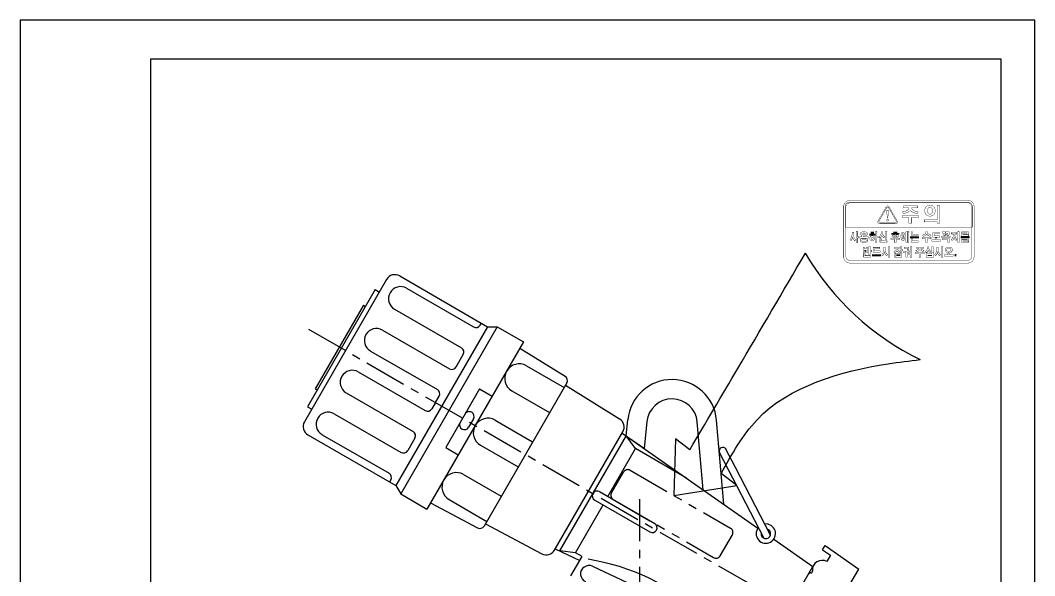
# Model space of a CAD drawing. Extents: x 2003 to 2213, y 241 to 538.
# Drawn here: x 2003.2 to 2213.2, y 423.2 to 538.2 of the extents above; entities that cross this region are included whole.
import ezdxf

# ---------------------------------------------------------------- set-up
doc = ezdxf.new("R2010")
doc.units = 0
doc.header["$LTSCALE"] = 7
doc.header["$MEASUREMENT"] = 0
doc.linetypes.add('CENTER', pattern=[2, 1.25, -0.25, 0.25, -0.25])
doc.linetypes.add('PHANTOM', pattern=[2.5, 1.25, -0.25, 0.25, -0.25, 0.25, -0.25])
doc.layers.get('0').update_dxf_attribs({"color": 2, "linetype": 'CONTINUOUS'})
for name, color, linetype in [('CL', 2, 'CENTER'), ('DWG', 7, 'CONTINUOUS'), ('PH', 3, 'PHANTOM'), ('TXT', 5, 'CONTINUOUS'), ('레----_1', 7, 'CONTINUOUS')]:
    doc.layers.add(name, color=color, linetype=linetype)

# ---------------------------------------------------------------- blocks, each defined once
blk = doc.blocks.new('BORDER')
for p, q in [((1, 1), (0, 1)), ((0, 1), (0, 0)), ((1, 0), (1, 1))]:
    blk.add_line(p, q)

msp = doc.modelspace()

# ---------------------------------------------------------------- linework, layer by layer
at = {"layer": 'CL'}
for p, q in [((2062.88, 474.28), (2179.68, 406.85)), ((2131.41, 439.11), (2131.41, 303.64))]:
    msp.add_line(p, q, dxfattribs=at)
at = {"layer": 'DWG'}
for p, q in [((2081.79, 485.3), (2099.98, 474.8)), ((2079.06, 484.57), (2062.06, 455.12)), ((2076.7, 482.47), (2062.7, 458.22)), ((2076.7, 482.47), (2077.56, 481.97)), ((2083.21, 482.75), (2097.07, 474.75)), ((2074.26, 479.26), (2064.26, 461.94)), ((2074.26, 479.26), (2074.7, 479.01)), ((2080.71, 478.42), (2094.57, 470.42)), ((2099.98, 474.8), (2080.98, 441.89)), ((2101.98, 474.8), (2081.98, 440.16)), ((2098.43, 475.12), (2098.68, 475.55)), ((2099.98, 474.8), (2101.98, 474.8)), ((2101.98, 474.8), (2107.41, 471.67)), ((2078.21, 474.09), (2092.07, 466.09)), ((2107.41, 471.67), (2087.41, 437.03)), ((2075.71, 469.76), (2089.57, 461.76)), ((2093.43, 466.46), (2094.93, 469.06)), ((2106.66, 470.37), (2116.02, 464.52)), ((2108.01, 466.7), (2115.8, 462.2)), ((2073.21, 465.43), (2087.07, 457.43)), ((2116.36, 463.17), (2099.24, 433.52)), ((2116.09, 462.71), (2127.3, 455.7)), ((2064.26, 461.94), (2064.7, 461.69)), ((2070.71, 461.1), (2084.57, 453.1)), ((2089.18, 459.1), (2089.93, 460.4)), ((2098.31, 461.91), (2091.31, 449.78)), ((2098.31, 461.91), (2100.91, 460.41)), ((2105.01, 461.51), (2112.8, 457.01)), ((2062.7, 458.22), (2063.56, 457.72)), ((2089.18, 459.1), (2088.43, 457.8)), ((2068.21, 456.77), (2082.07, 448.77)), ((2097.04, 455.71), (2096.04, 453.98)), ((2101.51, 455.44), (2109.3, 450.94)), ((2128.66, 452.2), (2128.99, 455.53)), ((2132.42, 449.57), (2132.97, 455.14)), ((2144.61, 441.03), (2143.38, 455.08)), ((2148.88, 438.04), (2147.36, 455.43)), ((2062.79, 452.39), (2080.98, 441.89)), ((2065.71, 452.44), (2079.57, 444.44)), ((2084.93, 451.74), (2083.43, 449.14)), ((2113.85, 428.55), (2127.97, 453.01)), ((2114.89, 428.36), (2128.7, 452.27)), ((2127.84, 452.77), (2155.93, 433.1)), ((2127.84, 452.77), (2132.42, 449.57)), ((2130.59, 449.55), (2128.66, 452.2)), ((2091.31, 449.78), (2093.91, 448.28)), ((2098.51, 450.25), (2106.3, 445.75)), ((2124.88, 439.64), (2130.59, 449.55)), ((2141.15, 443.45), (2130.59, 449.55)), ((2151.27, 445.64), (2149.32, 449.41)), ((2157.13, 431.06), (2147.99, 448.73)), ((2158.52, 431.63), (2151.27, 445.64)), ((2095.01, 444.19), (2102.8, 439.69)), ((2079.93, 443.07), (2079.68, 442.64)), ((2080.98, 441.89), (2081.98, 440.16)), ((2081.98, 440.16), (2087.41, 437.03)), ((2092.01, 438.99), (2099.8, 434.49)), ((2122.14, 438.91), (2133.56, 432.32)), ((2123.14, 440.64), (2134.56, 434.05)), ((2088.16, 438.32), (2097.91, 433.14)), ((2118.16, 428.01), (2123.88, 437.91)), ((2099.51, 433.99), (2111.18, 427.78)), ((2159.21, 430.81), (2167.31, 425.14)), ((2113.99, 428.78), (2119.05, 426.42)), ((2169.31, 428.61), (2169.82, 429.48)), ((2169.31, 428.61), (2170.96, 427.46)), ((2169.82, 429.48), (2176.81, 424.59)), ((2118.16, 428.01), (2114.89, 428.36)), ((2117.22, 423.24), (2119.52, 427.22)), ((2119.52, 427.22), (2118.16, 428.01)), ((2170.96, 427.46), (2170.2, 426.15)), ((2121.69, 425.19), (2142.73, 415.38)), ((2149.91, 395.01), (2167.31, 425.14)), ((2167.2, 424.32), (2167.21, 424.16)), ((2174.76, 421.05), (2176.81, 424.59)), ((2166.91, 423.84), (2166.85, 423.84))]:
    msp.add_line(p, q, dxfattribs=at)
for centre, radius, start, end in [((2080.79, 483.57), 2, 60, 150), ((2081.96, 480.59), 2.5, 60, 240), ((2097.57, 475.62), 1, 240, 330), ((2076.96, 471.93), 2.5, 60, 240), ((2094.07, 469.56), 1, 330, 60), ((2092.57, 466.96), 1, 240, 330), ((2106.51, 464.1), 3, 60, 240), ((2071.96, 463.27), 2.5, 60, 240), ((2115.49, 463.67), 1, 330, 58), ((2138.17, 454.62), 9.23, 5, 174.3307), ((2089.07, 460.9), 1, 330, 60), ((2138.17, 454.62), 5.23, 5, 174.3307), ((2066.96, 454.61), 2.5, 60, 240), ((2087.57, 458.3), 1, 240, 330), ((2096.18, 456.21), 1, 60, 150), ((2096.18, 456.21), 1, 330, 60), ((2100.01, 452.85), 3, 60, 240), ((2126.24, 454.01), 2, 330, 58), ((2063.79, 454.12), 2, 150, 240), ((2095.18, 454.48), 1, 150, 240), ((2095.18, 454.48), 1, 240, 330), ((2084.07, 452.24), 1, 330, 60), ((2148.66, 449.07), 0.75, 27.3487, 207.3487), ((2082.57, 449.64), 1, 240, 330), ((2079.07, 443.57), 1, 330, 60), ((2093.51, 441.59), 3, 60, 240), ((2122.64, 439.78), 1, 60, 240), ((2098.38, 434.02), 1, 242, 330), ((2134.06, 433.18), 1, 240, 60), ((2157.57, 431.95), 2, 141.0981, 97.0287), ((2157.57, 431.95), 1, 171.0047, 73.3592), ((2112.12, 429.55), 2, 242, 330), ((2113.55, 381.33), 45.89, 47.8175, 80.9138), ((2169.2, 424.42), 2, 60, 183), ((2120.95, 423.6), 1.75, 65, 245), ((2166.85, 423.34), 0.5, 90, 150), ((2166.91, 424.14), 0.3, 270, 3)]:
    msp.add_arc(centre, radius, start, end, dxfattribs=at)
at = {"layer": 'PH'}
for p, q in [((2125.62, 440.37), (2128.12, 444.7)), ((2129.49, 445.06), (2150.27, 433.06)), ((2125.99, 439), (2146.77, 427)), ((2148.14, 427.37), (2150.64, 431.7))]:
    msp.add_line(p, q, dxfattribs=at)
for centre, start, end in [((2128.99, 444.2), 60, 150), ((2126.49, 439.87), 150, 240), ((2149.77, 432.2), 330, 60), ((2147.27, 427.87), 240, 330)]:
    msp.add_arc(centre, 1, start, end, dxfattribs=at)
at = {"layer": 'TXT'}
for p, q in [((2030.23, 249.24), (2030.23, 530.24)), ((2030.23, 530.24), (2206.23, 530.24)), ((2206.23, 530.24), (2206.23, 249.24)), ((2138.89, 451.6), (2138.52, 439.85)), ((2141.87, 449.32), (2138.89, 451.6)), ((2151.58, 441.9), (2148.33, 444.38)), ((2138.52, 439.85), (2151.58, 441.9))]:
    msp.add_line(p, q, dxfattribs=at)
msp.add_arc((2214.02, 518.31), 55.96, 210.3826, 244.0539, dxfattribs=at)
for points in [[(2141.87, 449.32), (2151.77, 466.14), (2165.75, 490.01)], [(2148.33, 444.38), (2155.75, 455.53), (2182.9, 467.11), (2189.54, 467.99)]]:
    msp.add_spline(points, degree=3, dxfattribs=at)
at = {"layer": '레----_1', "color": 1, "linetype": 'Continuous', "const_width": 0.0762}
for points in [[(2174.98, 500.97), (2199.38, 500.97), (2199.57, 500.96), (2199.75, 500.92), (2199.93, 500.85), (2200.08, 500.76), (2200.23, 500.65), (2200.36, 500.52), (2200.47, 500.38), (2200.56, 500.22), (2200.62, 500.04), (2200.66, 499.86), (2200.68, 499.67), (2200.68, 489.27), (2200.66, 489.08), (2200.62, 488.9), (2200.56, 488.72), (2200.47, 488.56), (2200.36, 488.42), (2200.23, 488.29), (2200.08, 488.18), (2199.92, 488.09), (2199.75, 488.03), (2199.57, 487.98), (2199.38, 487.97), (2174.98, 487.97), (2174.79, 487.98), (2174.6, 488.03), (2174.43, 488.09), (2174.27, 488.18), (2174.13, 488.29), (2174, 488.42), (2173.89, 488.56), (2173.8, 488.72), (2173.73, 488.9), (2173.69, 489.08), (2173.68, 489.27), (2173.68, 499.67), (2173.69, 499.86), (2173.73, 500.04), (2173.8, 500.22), (2173.89, 500.38), (2174, 500.52), (2174.13, 500.65), (2174.27, 500.76), (2174.43, 500.85), (2174.6, 500.92), (2174.79, 500.96)], [(2200.32, 495.4), (2173.97, 495.4), (2173.97, 499.67), (2173.99, 499.87), (2174.06, 500.06), (2174.16, 500.23), (2174.3, 500.37), (2174.47, 500.47), (2174.66, 500.54), (2174.86, 500.56), (2199.43, 500.56), (2199.63, 500.54), (2199.82, 500.47), (2199.98, 500.37), (2200.12, 500.23), (2200.23, 500.06), (2200.3, 499.87), (2200.32, 499.67)], [(2175.6, 494.34), (2175.44, 494.34), (2175.44, 494.07), (2175.41, 493.81), (2175.37, 493.59), (2175.31, 493.38), (2175.22, 493.14), (2175.1, 492.94), (2174.95, 492.78), (2174.98, 492.75), (2175.02, 492.71), (2175.06, 492.68), (2175.1, 492.64), (2175.13, 492.6), (2175.16, 492.57), (2175.25, 492.67), (2175.34, 492.79), (2175.42, 492.95), (2175.48, 493.08), (2175.52, 493.21), (2175.56, 493.33), (2175.58, 493.22), (2175.63, 493.09), (2175.7, 492.93), (2175.79, 492.78), (2175.88, 492.66), (2175.96, 492.57), (2175.99, 492.61), (2176.03, 492.65), (2176.07, 492.7), (2176.11, 492.74), (2176.14, 492.77), (2176.18, 492.81), (2176.06, 492.91), (2175.94, 493.06), (2175.84, 493.26), (2175.76, 493.46), (2175.71, 493.64), (2175.7, 493.81), (2175.7, 493.9), (2175.7, 493.97), (2175.7, 494.02), (2175.7, 494.08), (2175.71, 494.13), (2175.71, 494.16), (2175.71, 494.18), (2175.72, 494.19), (2175.72, 494.21), (2175.72, 494.21), (2175.73, 494.23), (2175.73, 494.24), (2175.75, 494.27), (2175.75, 494.3), (2175.74, 494.31), (2175.72, 494.33), (2175.67, 494.33)], [(2176.46, 494.47), (2176.3, 494.47), (2176.3, 492.24), (2176.58, 492.24), (2176.58, 493.2), (2176.82, 493.2), (2176.82, 493.5), (2176.58, 493.5), (2176.58, 494.28), (2176.58, 494.3), (2176.59, 494.32), (2176.59, 494.34), (2176.59, 494.36), (2176.6, 494.37), (2176.6, 494.39), (2176.61, 494.42), (2176.61, 494.44), (2176.6, 494.45), (2176.58, 494.46), (2176.53, 494.47)], [(2178.3, 493.67), (2178.4, 493.71), (2178.49, 493.76), (2178.55, 493.83), (2178.6, 493.89), (2178.62, 493.96), (2178.63, 494.04), (2178.61, 494.15), (2178.55, 494.25), (2178.45, 494.33), (2178.3, 494.4), (2178.11, 494.45), (2177.89, 494.46), (2177.66, 494.45), (2177.47, 494.4), (2177.32, 494.33), (2177.22, 494.25), (2177.16, 494.15), (2177.14, 494.04), (2177.15, 493.96), (2177.17, 493.89), (2177.22, 493.83), (2177.29, 493.76), (2177.37, 493.71), (2177.47, 493.67), (2177.47, 493.39), (2176.99, 493.39), (2176.99, 493.11), (2178.8, 493.11), (2178.8, 493.39), (2178.29, 493.39), (2178.29, 493.6), (2178.29, 493.6), (2178.29, 493.61), (2178.29, 493.62), (2178.29, 493.63), (2178.29, 493.63), (2178.29, 493.64), (2178.3, 493.65), (2178.3, 493.66), (2178.3, 493.66), (2178.3, 493.67), (2178.3, 493.67)], [(2177.89, 494.2), (2178.03, 494.19), (2178.15, 494.18), (2178.25, 494.15), (2178.31, 494.12), (2178.34, 494.08), (2178.35, 494.04), (2178.34, 493.99), (2178.31, 493.96), (2178.25, 493.93), (2178.15, 493.9), (2178.03, 493.88), (2177.89, 493.88), (2177.74, 493.88), (2177.62, 493.9), (2177.52, 493.93), (2177.46, 493.96), (2177.43, 494), (2177.42, 494.04), (2177.43, 494.08), (2177.46, 494.12), (2177.52, 494.15), (2177.62, 494.18), (2177.74, 494.19)], [(2177.74, 493.62), (2177.76, 493.62), (2177.79, 493.62), (2177.81, 493.61), (2177.84, 493.61), (2177.86, 493.61), (2177.89, 493.61), (2177.91, 493.61), (2177.93, 493.61), (2177.96, 493.61), (2177.98, 493.62), (2178, 493.62), (2178.02, 493.62), (2178.02, 493.39), (2177.74, 493.39), (2177.74, 493.59)], [(2179.02, 493.99), (2179.02, 493.7), (2180.19, 493.7), (2180.19, 493.99)], [(2179.59, 493.61), (2179.45, 493.59), (2179.33, 493.54), (2179.23, 493.45), (2179.16, 493.34), (2179.12, 493.22), (2179.11, 493.08), (2179.12, 492.94), (2179.16, 492.82), (2179.23, 492.72), (2179.33, 492.63), (2179.45, 492.57), (2179.59, 492.55), (2179.73, 492.57), (2179.85, 492.63), (2179.95, 492.72), (2180.02, 492.82), (2180.06, 492.94), (2180.08, 493.08), (2180.06, 493.22), (2180.02, 493.34), (2179.95, 493.45), (2179.85, 493.54), (2179.73, 493.59)], [(2179.29, 494.4), (2179.29, 494.11), (2179.91, 494.11), (2179.91, 494.4)], [(2180.44, 494.47), (2180.28, 494.47), (2180.28, 492.24), (2180.56, 492.24), (2180.56, 493.2), (2180.8, 493.2), (2180.8, 493.5), (2180.56, 493.5), (2180.56, 494.28), (2180.56, 494.3), (2180.56, 494.32), (2180.57, 494.34), (2180.57, 494.36), (2180.58, 494.37), (2180.58, 494.39), (2180.59, 494.42), (2180.59, 494.44), (2180.58, 494.45), (2180.55, 494.46), (2180.51, 494.47)], [(2181.62, 494.41), (2181.45, 494.41), (2181.44, 494.15), (2181.39, 493.92), (2181.32, 493.72), (2181.23, 493.58), (2181.11, 493.45), (2180.97, 493.35), (2181.01, 493.31), (2181.05, 493.28), (2181.09, 493.23), (2181.12, 493.19), (2181.16, 493.15), (2181.19, 493.11), (2181.29, 493.2), (2181.38, 493.3), (2181.46, 493.41), (2181.52, 493.51), (2181.56, 493.61), (2181.59, 493.72), (2181.62, 493.62), (2181.67, 493.52), (2181.74, 493.42), (2181.81, 493.33), (2181.89, 493.24), (2181.97, 493.17), (2182, 493.22), (2182.03, 493.27), (2182.06, 493.31), (2182.1, 493.35), (2182.14, 493.39), (2182.17, 493.42), (2182.04, 493.52), (2181.92, 493.64), (2181.83, 493.8), (2181.76, 493.95), (2181.73, 494.09), (2181.71, 494.23), (2181.71, 494.25), (2181.72, 494.27), (2181.72, 494.29), (2181.72, 494.3), (2181.73, 494.32), (2181.73, 494.33), (2181.74, 494.36), (2181.74, 494.38), (2181.73, 494.4), (2181.71, 494.41), (2181.68, 494.41)], [(2182.52, 494.47), (2182.35, 494.47), (2182.35, 492.83), (2182.63, 492.83), (2182.63, 494.32), (2182.63, 494.33), (2182.63, 494.35), (2182.64, 494.37), (2182.64, 494.38), (2182.64, 494.39), (2182.65, 494.4), (2182.65, 494.43), (2182.65, 494.45), (2182.65, 494.46), (2182.62, 494.46), (2182.58, 494.47)], [(2183.57, 494.16), (2183.57, 493.92), (2185.19, 493.92), (2185.19, 494.16)], [(2184.36, 493.86), (2184.15, 493.85), (2183.98, 493.82), (2183.85, 493.77), (2183.76, 493.7), (2183.7, 493.62), (2183.69, 493.53), (2183.7, 493.43), (2183.76, 493.35), (2183.85, 493.28), (2183.98, 493.23), (2184.15, 493.19), (2184.36, 493.18), (2184.57, 493.19), (2184.74, 493.23), (2184.88, 493.28), (2184.97, 493.35), (2185.02, 493.43), (2185.04, 493.53), (2185.02, 493.62), (2184.97, 493.7), (2184.88, 493.77), (2184.74, 493.82), (2184.57, 493.85)], [(2184.36, 493.62), (2184.48, 493.62), (2184.57, 493.61), (2184.64, 493.6), (2184.7, 493.58), (2184.73, 493.55), (2184.74, 493.52), (2184.73, 493.49), (2184.7, 493.47), (2184.64, 493.45), (2184.57, 493.44), (2184.48, 493.43), (2184.36, 493.43), (2184.24, 493.43), (2184.14, 493.44), (2184.07, 493.45), (2184.02, 493.47), (2183.99, 493.49), (2183.98, 493.52), (2183.99, 493.55), (2184.02, 493.58), (2184.07, 493.6), (2184.14, 493.61), (2184.24, 493.62)], [(2184.03, 494.46), (2184.03, 494.23), (2184.74, 494.23), (2184.74, 494.46)], [(2186.36, 493.72), (2186.33, 493.9), (2186.29, 494.06), (2186.23, 494.18), (2186.15, 494.28), (2186.06, 494.34), (2185.96, 494.36), (2185.83, 494.33), (2185.72, 494.25), (2185.64, 494.12), (2185.58, 493.94), (2185.55, 493.73), (2185.54, 493.49), (2185.55, 493.24), (2185.58, 493.03), (2185.64, 492.86), (2185.72, 492.72), (2185.83, 492.64), (2185.96, 492.61), (2186.07, 492.64), (2186.17, 492.71), (2186.26, 492.84), (2186.32, 493), (2186.35, 493.2), (2186.37, 493.43), (2186.53, 493.43), (2186.53, 492.28), (2186.8, 492.28), (2186.8, 494.28), (2186.8, 494.3), (2186.8, 494.31), (2186.8, 494.32), (2186.8, 494.33), (2186.81, 494.34), (2186.81, 494.35), (2186.81, 494.38), (2186.81, 494.4), (2186.81, 494.41), (2186.78, 494.42), (2186.74, 494.42), (2186.68, 494.42), (2186.53, 494.42), (2186.53, 493.72)], [(2185.95, 494.06), (2186, 494.05), (2186.03, 494), (2186.06, 493.92), (2186.09, 493.81), (2186.1, 493.66), (2186.1, 493.49), (2186.1, 493.31), (2186.09, 493.17), (2186.06, 493.05), (2186.03, 492.97), (2186, 492.92), (2185.95, 492.9), (2185.91, 492.92), (2185.87, 492.97), (2185.84, 493.05), (2185.82, 493.17), (2185.81, 493.31), (2185.8, 493.49), (2185.81, 493.66), (2185.82, 493.81), (2185.84, 493.92), (2185.87, 494), (2185.91, 494.05)], [(2187.09, 494.47), (2186.92, 494.47), (2186.92, 492.24), (2187.2, 492.24), (2187.2, 494.31), (2187.2, 494.32), (2187.2, 494.34), (2187.2, 494.36), (2187.2, 494.37), (2187.21, 494.38), (2187.21, 494.4), (2187.22, 494.43), (2187.22, 494.44), (2187.21, 494.46), (2187.19, 494.46), (2187.15, 494.47)], [(2187.82, 494.43), (2187.64, 494.43), (2187.64, 493.68), (2189.09, 493.68), (2189.09, 493.96), (2187.92, 493.96), (2187.92, 494.29), (2187.92, 494.3), (2187.93, 494.32), (2187.93, 494.33), (2187.93, 494.34), (2187.93, 494.35), (2187.93, 494.37), (2187.94, 494.39), (2187.94, 494.41), (2187.93, 494.42), (2187.91, 494.42), (2187.87, 494.43)], [(2190.89, 494.44), (2190.72, 494.44), (2190.7, 494.28), (2190.63, 494.14), (2190.52, 494.01), (2190.37, 493.9), (2190.21, 493.82), (2190.02, 493.77), (2190.05, 493.73), (2190.09, 493.68), (2190.12, 493.63), (2190.15, 493.59), (2190.18, 493.54), (2190.2, 493.5), (2190.33, 493.54), (2190.45, 493.6), (2190.57, 493.67), (2190.69, 493.77), (2190.79, 493.87), (2190.86, 493.97), (2190.93, 493.88), (2191.02, 493.79), (2191.13, 493.7), (2191.26, 493.63), (2191.4, 493.57), (2191.54, 493.51), (2191.57, 493.57), (2191.59, 493.62), (2191.61, 493.67), (2191.64, 493.71), (2191.67, 493.76), (2191.69, 493.8), (2191.6, 493.82), (2191.5, 493.84), (2191.41, 493.88), (2191.33, 493.92), (2191.26, 493.96), (2191.2, 494.01), (2191.14, 494.07), (2191.09, 494.12), (2191.06, 494.17), (2191.03, 494.23), (2191.01, 494.28), (2191.01, 494.32), (2191.02, 494.37), (2191.03, 494.4), (2191.02, 494.42), (2190.99, 494.43), (2190.95, 494.44)], [(2192.14, 494.32), (2192.14, 493.31), (2193.58, 493.31), (2193.58, 493.6), (2192.42, 493.6), (2192.42, 494.03), (2193.55, 494.03), (2193.55, 494.32)], [(2194.89, 493.9), (2194.74, 493.9), (2194.74, 493.53), (2193.93, 493.53), (2193.93, 493.24), (2195.74, 493.24), (2195.74, 493.53), (2195.02, 493.53), (2195.02, 493.75), (2195.02, 493.76), (2195.02, 493.78), (2195.03, 493.79), (2195.03, 493.8), (2195.03, 493.81), (2195.04, 493.83), (2195.04, 493.85), (2195.04, 493.87), (2195.04, 493.89), (2195.01, 493.89), (2194.96, 493.9)], [(2194.06, 494.41), (2194.06, 494.13), (2194.47, 494.13), (2194.47, 494.06), (2194.46, 493.98), (2194.44, 493.89), (2194.42, 493.81), (2194.39, 493.73), (2194.37, 493.66), (2194.4, 493.66), (2194.45, 493.65), (2194.49, 493.65), (2194.52, 493.64), (2194.56, 493.64), (2194.6, 493.63), (2194.63, 493.63), (2194.66, 493.74), (2194.69, 493.87), (2194.71, 494), (2194.73, 494.13), (2194.74, 494.27), (2194.74, 494.41)], [(2194.85, 494.41), (2194.85, 494.13), (2195.28, 494.13), (2195.27, 494.06), (2195.27, 493.99), (2195.25, 493.9), (2195.23, 493.81), (2195.2, 493.72), (2195.17, 493.65), (2195.19, 493.65), (2195.22, 493.65), (2195.25, 493.64), (2195.27, 493.64), (2195.3, 493.64), (2195.33, 493.63), (2195.43, 493.61), (2195.47, 493.74), (2195.5, 493.87), (2195.52, 494), (2195.54, 494.13), (2195.54, 494.27), (2195.55, 494.41)], [(2196.04, 494.28), (2196.04, 493.99), (2196.43, 493.99), (2196.43, 493.9), (2196.41, 493.7), (2196.37, 493.5), (2196.29, 493.29), (2196.18, 493.08), (2196.06, 492.92), (2195.92, 492.81), (2195.95, 492.77), (2195.99, 492.74), (2196.03, 492.69), (2196.06, 492.65), (2196.1, 492.61), (2196.13, 492.56), (2196.23, 492.66), (2196.32, 492.77), (2196.4, 492.89), (2196.47, 493.03), (2196.52, 493.18), (2196.56, 493.33), (2196.59, 493.18), (2196.64, 493.04), (2196.7, 492.9), (2196.77, 492.79), (2196.86, 492.68), (2196.95, 492.59), (2196.98, 492.64), (2197.01, 492.68), (2197.04, 492.73), (2197.08, 492.77), (2197.11, 492.81), (2197.15, 492.84), (2197.02, 492.94), (2196.91, 493.09), (2196.82, 493.28), (2196.76, 493.47), (2196.72, 493.68), (2196.71, 493.9), (2196.71, 493.99), (2197.1, 493.99), (2197.1, 494.28)], [(2197.47, 494.47), (2197.31, 494.47), (2197.31, 492.24), (2197.59, 492.24), (2197.59, 494.31), (2197.59, 494.33), (2197.59, 494.35), (2197.59, 494.37), (2197.59, 494.38), (2197.6, 494.39), (2197.6, 494.41), (2197.61, 494.43), (2197.61, 494.45), (2197.6, 494.46), (2197.58, 494.47), (2197.53, 494.47)], [(2198.1, 494.44), (2198.1, 494.22), (2199.25, 494.22), (2199.25, 494.13), (2198.1, 494.13), (2198.1, 493.56), (2199.56, 493.56), (2199.56, 493.79), (2198.38, 493.79), (2198.38, 493.91), (2199.53, 493.91), (2199.53, 494.44)], [(2177.89, 493.06), (2177.66, 493.05), (2177.46, 493.01), (2177.31, 492.93), (2177.21, 492.85), (2177.15, 492.75), (2177.13, 492.64), (2177.15, 492.53), (2177.21, 492.43), (2177.31, 492.35), (2177.46, 492.27), (2177.66, 492.23), (2177.89, 492.22), (2178.13, 492.23), (2178.33, 492.27), (2178.48, 492.35), (2178.58, 492.43), (2178.64, 492.53), (2178.66, 492.64), (2178.64, 492.75), (2178.58, 492.85), (2178.48, 492.93), (2178.33, 493.01), (2178.13, 493.05)], [(2177.89, 492.81), (2178.05, 492.81), (2178.17, 492.79), (2178.27, 492.76), (2178.33, 492.73), (2178.37, 492.69), (2178.38, 492.64), (2178.37, 492.58), (2178.33, 492.54), (2178.27, 492.5), (2178.17, 492.47), (2178.05, 492.45), (2177.89, 492.45), (2177.74, 492.45), (2177.62, 492.47), (2177.52, 492.5), (2177.46, 492.54), (2177.43, 492.58), (2177.42, 492.64), (2177.43, 492.69), (2177.46, 492.73), (2177.52, 492.76), (2177.62, 492.79), (2177.74, 492.81)], [(2179.03, 491.38), (2178.9, 491.38), (2178.9, 489.74), (2179.17, 489.74), (2179.17, 490.31), (2179.41, 490.31), (2179.41, 490.61), (2179.17, 490.61), (2179.17, 491.18), (2179.18, 491.2), (2179.18, 491.22), (2179.18, 491.24), (2179.18, 491.26), (2179.19, 491.27), (2179.19, 491.29), (2179.2, 491.31), (2179.2, 491.32), (2179.2, 491.33), (2179.2, 491.34), (2179.2, 491.35), (2179.19, 491.36), (2179.18, 491.36), (2179.16, 491.37), (2179.14, 491.37), (2179.11, 491.37), (2179.07, 491.38)], [(2179.59, 493.35), (2179.65, 493.34), (2179.7, 493.31), (2179.75, 493.27), (2179.77, 493.22), (2179.79, 493.15), (2179.8, 493.08), (2179.79, 493.01), (2179.77, 492.95), (2179.75, 492.9), (2179.7, 492.85), (2179.65, 492.83), (2179.59, 492.82), (2179.53, 492.83), (2179.48, 492.85), (2179.43, 492.9), (2179.41, 492.95), (2179.39, 493.01), (2179.38, 493.08), (2179.39, 493.15), (2179.41, 493.22), (2179.43, 493.27), (2179.48, 493.31), (2179.53, 493.34)], [(2181.36, 493.01), (2181.2, 493.01), (2181.2, 492.3), (2182.65, 492.3), (2182.65, 492.59), (2181.47, 492.59), (2181.47, 492.85), (2181.47, 492.87), (2181.48, 492.88), (2181.48, 492.9), (2181.48, 492.91), (2181.48, 492.92), (2181.49, 492.94), (2181.49, 492.96), (2181.49, 492.98), (2181.49, 493), (2181.46, 493.01), (2181.42, 493.01)], [(2183.12, 491.38), (2182.96, 491.38), (2182.96, 489.15), (2183.24, 489.15), (2183.24, 491.22), (2183.24, 491.24), (2183.24, 491.26), (2183.24, 491.28), (2183.24, 491.29), (2183.25, 491.3), (2183.25, 491.32), (2183.26, 491.34), (2183.26, 491.35), (2183.25, 491.36), (2183.23, 491.37), (2183.18, 491.37)], [(2183.47, 493.12), (2183.47, 492.83), (2184.24, 492.83), (2184.24, 492.24), (2184.52, 492.24), (2184.52, 492.83), (2185.28, 492.83), (2185.28, 493.12)], [(2185.51, 491.38), (2185.38, 491.38), (2185.38, 490.11), (2185.66, 490.11), (2185.66, 490.48), (2185.9, 490.48), (2185.9, 490.78), (2185.66, 490.78), (2185.66, 491.18), (2185.66, 491.2), (2185.66, 491.22), (2185.66, 491.24), (2185.66, 491.26), (2185.67, 491.27), (2185.68, 491.29), (2185.68, 491.31), (2185.68, 491.32), (2185.68, 491.33), (2185.68, 491.34), (2185.68, 491.35), (2185.67, 491.36), (2185.66, 491.36), (2185.64, 491.37), (2185.62, 491.37), (2185.59, 491.37), (2185.55, 491.38)], [(2187.6, 491.38), (2187.45, 491.38), (2187.45, 490.04), (2187.12, 490.04), (2187.12, 489.76), (2187.45, 489.76), (2187.45, 489.15), (2187.73, 489.15), (2187.73, 491.18), (2187.73, 491.2), (2187.73, 491.22), (2187.74, 491.25), (2187.74, 491.26), (2187.74, 491.28), (2187.75, 491.3), (2187.76, 491.33), (2187.76, 491.35), (2187.75, 491.36), (2187.72, 491.37), (2187.67, 491.37)], [(2187.45, 493.44), (2187.45, 493.15), (2189.26, 493.15), (2189.26, 493.44)], [(2187.81, 493), (2187.64, 493), (2187.64, 492.3), (2189.09, 492.3), (2189.09, 492.59), (2187.92, 492.59), (2187.92, 492.84), (2187.92, 492.85), (2187.93, 492.87), (2187.93, 492.88), (2187.93, 492.89), (2187.93, 492.91), (2187.94, 492.92), (2187.94, 492.95), (2187.94, 492.97), (2187.93, 492.98), (2187.91, 492.99), (2187.87, 493)], [(2189.95, 493.29), (2189.95, 493), (2190.72, 493), (2190.72, 492.24), (2190.99, 492.24), (2190.99, 493), (2191.76, 493), (2191.76, 493.29)], [(2192.84, 493.23), (2192.68, 493.23), (2192.68, 492.81), (2191.94, 492.81), (2191.94, 492.51), (2193.75, 492.51), (2193.75, 492.81), (2192.96, 492.81), (2192.96, 493.05), (2192.96, 493.07), (2192.96, 493.09), (2192.97, 493.1), (2192.97, 493.12), (2192.97, 493.13), (2192.98, 493.15), (2192.99, 493.18), (2192.99, 493.2), (2192.98, 493.21), (2192.95, 493.22), (2192.91, 493.23)], [(2192.11, 491.38), (2191.94, 491.38), (2191.94, 490.11), (2192.22, 490.11), (2192.22, 491.22), (2192.22, 491.24), (2192.22, 491.26), (2192.23, 491.28), (2192.23, 491.29), (2192.23, 491.3), (2192.24, 491.32), (2192.24, 491.34), (2192.24, 491.35), (2192.23, 491.36), (2192.21, 491.37), (2192.17, 491.37)], [(2194.1, 491.38), (2193.93, 491.38), (2193.93, 489.15), (2194.21, 489.15), (2194.21, 491.22), (2194.21, 491.24), (2194.21, 491.26), (2194.22, 491.28), (2194.22, 491.29), (2194.22, 491.3), (2194.22, 491.32), (2194.23, 491.34), (2194.23, 491.35), (2194.22, 491.36), (2194.2, 491.37), (2194.16, 491.37)], [(2194.1, 493.07), (2194.1, 492.78), (2195.27, 492.78), (2195.27, 492.24), (2195.55, 492.24), (2195.55, 493.07)], [(2197.91, 493.46), (2197.91, 493.2), (2199.72, 493.2), (2199.72, 493.46)], [(2198.1, 493.11), (2198.1, 492.89), (2199.25, 492.89), (2199.25, 492.8), (2198.1, 492.8), (2198.1, 492.27), (2199.56, 492.27), (2199.56, 492.49), (2198.38, 492.49), (2198.38, 492.58), (2199.53, 492.58), (2199.53, 493.11)], [(2178.52, 491.27), (2178.36, 491.27), (2178.36, 490.93), (2177.98, 490.93), (2177.98, 491.1), (2177.98, 491.12), (2177.98, 491.14), (2177.98, 491.15), (2177.98, 491.16), (2177.99, 491.18), (2177.99, 491.19), (2178, 491.22), (2178, 491.24), (2177.99, 491.25), (2177.97, 491.26), (2177.93, 491.26), (2177.87, 491.27), (2177.7, 491.27), (2177.7, 490.08), (2178.63, 490.08), (2178.63, 491.12), (2178.63, 491.14), (2178.63, 491.15), (2178.64, 491.16), (2178.64, 491.17), (2178.64, 491.19), (2178.64, 491.2), (2178.65, 491.22), (2178.65, 491.24), (2178.64, 491.25), (2178.62, 491.26), (2178.58, 491.27)], [(2177.99, 489.92), (2177.82, 489.92), (2177.82, 489.21), (2179.23, 489.21), (2179.23, 489.5), (2178.1, 489.5), (2178.1, 489.76), (2178.1, 489.78), (2178.1, 489.79), (2178.11, 489.81), (2178.11, 489.82), (2178.11, 489.83), (2178.12, 489.84), (2178.12, 489.87), (2178.12, 489.89), (2178.12, 489.91), (2178.09, 489.92), (2178.05, 489.92)], [(2177.98, 490.64), (2178.36, 490.64), (2178.36, 490.36), (2177.98, 490.36)], [(2179.58, 489.71), (2179.58, 489.42), (2181.39, 489.42), (2181.39, 489.71)], [(2179.78, 491.23), (2179.78, 490.21), (2181.22, 490.21), (2181.22, 490.5), (2180.06, 490.5), (2180.06, 490.94), (2181.19, 490.94), (2181.19, 491.23)], [(2182.17, 491.24), (2182.02, 491.24), (2182.01, 490.97), (2181.98, 490.72), (2181.94, 490.49), (2181.88, 490.28), (2181.79, 490.04), (2181.67, 489.84), (2181.52, 489.68), (2181.55, 489.65), (2181.59, 489.62), (2181.63, 489.58), (2181.67, 489.54), (2181.7, 489.51), (2181.73, 489.47), (2181.82, 489.57), (2181.91, 489.7), (2181.99, 489.85), (2182.05, 489.99), (2182.09, 490.11), (2182.13, 490.24), (2182.15, 490.12), (2182.2, 489.99), (2182.28, 489.84), (2182.36, 489.69), (2182.45, 489.56), (2182.53, 489.47), (2182.56, 489.51), (2182.6, 489.56), (2182.64, 489.6), (2182.68, 489.64), (2182.71, 489.68), (2182.75, 489.71), (2182.63, 489.82), (2182.51, 489.97), (2182.41, 490.16), (2182.33, 490.36), (2182.28, 490.55), (2182.27, 490.72), (2182.27, 490.8), (2182.27, 490.87), (2182.27, 490.93), (2182.27, 490.98), (2182.28, 491.03), (2182.28, 491.07), (2182.28, 491.08), (2182.29, 491.1), (2182.29, 491.11), (2182.3, 491.12), (2182.3, 491.13), (2182.31, 491.15), (2182.32, 491.18), (2182.32, 491.2), (2182.31, 491.22), (2182.29, 491.23), (2182.24, 491.24)], [(2184.2, 491.26), (2184.2, 490.97), (2184.58, 490.97), (2184.58, 490.92), (2184.58, 490.88), (2184.56, 490.83), (2184.54, 490.78), (2184.51, 490.72), (2184.48, 490.66), (2184.44, 490.61), (2184.38, 490.55), (2184.33, 490.5), (2184.28, 490.46), (2184.21, 490.42), (2184.14, 490.39), (2184.07, 490.37), (2184.11, 490.34), (2184.14, 490.3), (2184.18, 490.25), (2184.22, 490.2), (2184.25, 490.16), (2184.27, 490.12), (2184.38, 490.18), (2184.47, 490.25), (2184.56, 490.33), (2184.63, 490.41), (2184.68, 490.49), (2184.71, 490.57), (2184.75, 490.49), (2184.8, 490.42), (2184.87, 490.34), (2184.95, 490.27), (2185.04, 490.2), (2185.13, 490.15), (2185.16, 490.2), (2185.18, 490.25), (2185.21, 490.3), (2185.24, 490.35), (2185.27, 490.39), (2185.3, 490.43), (2185.24, 490.45), (2185.17, 490.48), (2185.11, 490.52), (2185.06, 490.56), (2185.01, 490.6), (2184.97, 490.65), (2184.94, 490.7), (2184.91, 490.75), (2184.88, 490.8), (2184.86, 490.84), (2184.85, 490.88), (2184.85, 490.92), (2184.85, 490.97), (2185.2, 490.97), (2185.2, 491.26)], [(2184.31, 490.03), (2184.31, 489.15), (2184.59, 489.15), (2184.59, 489.2), (2185.38, 489.2), (2185.38, 489.15), (2185.66, 489.15), (2185.66, 490.03)], [(2184.59, 489.76), (2185.38, 489.76), (2185.38, 489.47), (2184.59, 489.47)], [(2187.1, 490.46), (2187.1, 490.46), (2187.12, 490.57), (2187.14, 490.7), (2187.15, 490.85), (2187.15, 490.98), (2187.16, 491.11), (2187.16, 491.25), (2186.19, 491.25), (2186.19, 490.96), (2186.87, 490.96), (2186.86, 490.87), (2186.86, 490.77), (2186.85, 490.67), (2186.84, 490.59), (2186.83, 490.51), (2186.81, 490.43), (2186.68, 490.42), (2186.55, 490.4), (2186.42, 490.39), (2186.29, 490.38), (2186.17, 490.38), (2186.07, 490.37), (2186.12, 490.14), (2186.13, 490.1), (2186.14, 490.07), (2186.15, 490.06), (2186.16, 490.06), (2186.17, 490.06), (2186.19, 490.07), (2186.2, 490.08), (2186.21, 490.08), (2186.21, 490.08), (2186.22, 490.09), (2186.23, 490.09), (2186.24, 490.09), (2186.35, 490.1), (2186.57, 490.13), (2186.57, 489.22), (2186.85, 489.22), (2186.85, 490.16), (2186.92, 490.17), (2187, 490.18), (2187.09, 490.19), (2187.17, 490.2), (2187.25, 490.21), (2187.33, 490.22), (2187.32, 490.25), (2187.32, 490.29), (2187.31, 490.33), (2187.31, 490.36), (2187.3, 490.41), (2187.29, 490.46), (2187.29, 490.48), (2187.26, 490.48), (2187.23, 490.47), (2187.2, 490.47), (2187.17, 490.47), (2187.14, 490.46)], [(2188.56, 490.2), (2188.56, 489.91), (2189.33, 489.91), (2189.33, 489.15), (2189.61, 489.15), (2189.61, 489.91), (2190.37, 489.91), (2190.37, 490.2)], [(2188.73, 491.29), (2188.73, 491.01), (2189.29, 491.01), (2189.28, 490.98), (2189.26, 490.94), (2189.23, 490.89), (2189.19, 490.85), (2189.14, 490.8), (2189.08, 490.76), (2189.01, 490.72), (2188.94, 490.69), (2188.87, 490.66), (2188.78, 490.64), (2188.7, 490.62), (2188.62, 490.62), (2188.65, 490.58), (2188.69, 490.53), (2188.72, 490.48), (2188.75, 490.43), (2188.77, 490.39), (2188.79, 490.35), (2188.93, 490.39), (2189.08, 490.44), (2189.22, 490.52), (2189.33, 490.6), (2189.42, 490.68), (2189.47, 490.76), (2189.53, 490.69), (2189.62, 490.61), (2189.74, 490.53), (2189.88, 490.46), (2190.02, 490.41), (2190.16, 490.38), (2190.17, 490.42), (2190.19, 490.47), (2190.22, 490.51), (2190.24, 490.56), (2190.27, 490.61), (2190.31, 490.65), (2190.22, 490.66), (2190.13, 490.67), (2190.04, 490.69), (2189.97, 490.71), (2189.9, 490.74), (2189.83, 490.78), (2189.77, 490.82), (2189.72, 490.86), (2189.68, 490.9), (2189.65, 490.94), (2189.63, 490.98), (2189.63, 491.01), (2190.2, 491.01), (2190.2, 491.29)], [(2191.21, 491.32), (2191.04, 491.32), (2191.02, 491.08), (2190.98, 490.87), (2190.91, 490.68), (2190.82, 490.54), (2190.7, 490.42), (2190.56, 490.32), (2190.6, 490.29), (2190.63, 490.25), (2190.67, 490.21), (2190.71, 490.17), (2190.74, 490.13), (2190.77, 490.09), (2190.87, 490.16), (2190.95, 490.25), (2191.04, 490.35), (2191.1, 490.45), (2191.15, 490.55), (2191.18, 490.64), (2191.21, 490.56), (2191.26, 490.47), (2191.33, 490.38), (2191.4, 490.29), (2191.48, 490.21), (2191.56, 490.15), (2191.59, 490.19), (2191.62, 490.23), (2191.65, 490.28), (2191.69, 490.32), (2191.72, 490.36), (2191.76, 490.39), (2191.63, 490.49), (2191.51, 490.61), (2191.41, 490.76), (2191.35, 490.89), (2191.31, 491.03), (2191.3, 491.15), (2191.3, 491.17), (2191.3, 491.19), (2191.31, 491.2), (2191.31, 491.22), (2191.31, 491.23), (2191.32, 491.25), (2191.33, 491.27), (2191.33, 491.29), (2191.32, 491.3), (2191.3, 491.31), (2191.26, 491.32)], [(2190.98, 490.09), (2190.8, 490.09), (2190.8, 489.15), (2191.08, 489.15), (2191.08, 489.2), (2191.94, 489.2), (2191.94, 489.15), (2192.22, 489.15), (2192.22, 489.96), (2192.22, 489.97), (2192.23, 489.99), (2192.23, 490), (2192.23, 490.01), (2192.23, 490.02), (2192.24, 490.03), (2192.25, 490.05), (2192.25, 490.07), (2192.24, 490.07), (2192.22, 490.08), (2192.18, 490.09), (2192.13, 490.09), (2191.94, 490.09), (2191.94, 489.86), (2191.08, 489.86), (2191.08, 489.96), (2191.08, 489.98), (2191.08, 489.99), (2191.09, 490), (2191.09, 490.01), (2191.09, 490.02), (2191.1, 490.03), (2191.1, 490.06), (2191.1, 490.07), (2191.1, 490.08), (2191.07, 490.08), (2191.04, 490.09)], [(2191.08, 489.61), (2191.94, 489.61), (2191.94, 489.45), (2191.08, 489.45)], [(2193.15, 491.24), (2192.99, 491.24), (2192.98, 490.97), (2192.96, 490.72), (2192.91, 490.49), (2192.86, 490.28), (2192.76, 490.04), (2192.64, 489.84), (2192.49, 489.68), (2192.53, 489.65), (2192.56, 489.62), (2192.6, 489.58), (2192.64, 489.54), (2192.68, 489.51), (2192.71, 489.47), (2192.8, 489.57), (2192.88, 489.7), (2192.96, 489.85), (2193.02, 489.99), (2193.07, 490.11), (2193.1, 490.24), (2193.13, 490.12), (2193.18, 489.99), (2193.25, 489.84), (2193.34, 489.69), (2193.42, 489.56), (2193.51, 489.47), (2193.54, 489.51), (2193.57, 489.56), (2193.61, 489.6), (2193.65, 489.64), (2193.69, 489.68), (2193.73, 489.71), (2193.6, 489.82), (2193.49, 489.97), (2193.38, 490.16), (2193.3, 490.36), (2193.26, 490.55), (2193.24, 490.72), (2193.24, 490.8), (2193.24, 490.87), (2193.24, 490.93), (2193.24, 490.98), (2193.25, 491.03), (2193.26, 491.07), (2193.26, 491.08), (2193.26, 491.1), (2193.27, 491.11), (2193.27, 491.12), (2193.27, 491.13), (2193.28, 491.15), (2193.29, 491.18), (2193.29, 491.2), (2193.29, 491.22), (2193.26, 491.23), (2193.21, 491.24)], [(2195.51, 490.13), (2195.72, 490.16), (2195.89, 490.23), (2196.02, 490.33), (2196.11, 490.44), (2196.17, 490.57), (2196.19, 490.72), (2196.17, 490.88), (2196.11, 491.01), (2196.01, 491.12), (2195.86, 491.21), (2195.67, 491.27), (2195.44, 491.28), (2195.21, 491.27), (2195.02, 491.21), (2194.87, 491.11), (2194.77, 491), (2194.7, 490.87), (2194.68, 490.72), (2194.7, 490.57), (2194.76, 490.45), (2194.85, 490.33), (2194.98, 490.23), (2195.15, 490.17), (2195.35, 490.13), (2195.28, 490.13), (2195.28, 489.72), (2194.53, 489.72), (2194.53, 489.42), (2196.34, 489.42), (2196.34, 489.72), (2195.55, 489.72), (2195.55, 489.95), (2195.55, 489.97), (2195.55, 489.99), (2195.56, 490.01), (2195.56, 490.02), (2195.56, 490.04), (2195.57, 490.06), (2195.58, 490.08), (2195.58, 490.1), (2195.58, 490.11), (2195.57, 490.12), (2195.54, 490.13)], [(2195.44, 491), (2195.59, 491), (2195.71, 490.97), (2195.8, 490.93), (2195.86, 490.88), (2195.89, 490.8), (2195.91, 490.72), (2195.89, 490.63), (2195.86, 490.55), (2195.8, 490.5), (2195.7, 490.45), (2195.59, 490.42), (2195.44, 490.42), (2195.29, 490.42), (2195.17, 490.45), (2195.08, 490.5), (2195.01, 490.55), (2194.98, 490.63), (2194.96, 490.72), (2194.98, 490.8), (2195.01, 490.88), (2195.08, 490.93), (2195.17, 490.97), (2195.29, 491)], [(2196.97, 489.78), (2196.67, 489.78), (2196.67, 489.41), (2196.97, 489.41)]]:
    msp.add_lwpolyline(points, close=True, dxfattribs=at)
at = {"layer": '레----_1', "color": 7, "linetype": 'Continuous', "const_width": 0.0762}
for points in [[(2175.02, 500.44), (2199.32, 500.44), (2199.52, 500.42), (2199.71, 500.35), (2199.88, 500.24), (2200.01, 500.1), (2200.12, 499.94), (2200.19, 499.75), (2200.21, 499.55), (2200.21, 489.4), (2200.19, 489.19), (2200.12, 489), (2200.01, 488.84), (2199.88, 488.7), (2199.71, 488.59), (2199.52, 488.52), (2199.32, 488.5), (2175.02, 488.5), (2174.82, 488.52), (2174.63, 488.59), (2174.46, 488.7), (2174.33, 488.84), (2174.22, 489), (2174.15, 489.19), (2174.13, 489.4), (2174.13, 499.55), (2174.15, 499.75), (2174.22, 499.94), (2174.33, 500.1), (2174.46, 500.24), (2174.63, 500.35), (2174.82, 500.42)], [(2183.05, 499.66), (2184.77, 496.68), (2184.84, 496.48), (2184.81, 496.31), (2184.67, 496.18), (2184.4, 496.13), (2181.13, 496.13), (2180.87, 496.19), (2180.74, 496.33), (2180.73, 496.51), (2180.79, 496.68), (2182.52, 499.66), (2182.68, 499.79), (2182.89, 499.79)], [(2186.05, 499.85), (2186.05, 499.43), (2187.18, 499.43), (2187.14, 499.23), (2187.02, 499.04), (2186.81, 498.88), (2186.62, 498.77), (2186.4, 498.69), (2186.14, 498.61), (2185.86, 498.56), (2186.07, 498.23), (2186.39, 498.3), (2186.68, 498.38), (2186.92, 498.47), (2187.14, 498.59), (2187.32, 498.72), (2187.46, 498.86), (2187.6, 498.71), (2187.77, 498.59), (2187.99, 498.47), (2188.18, 498.4), (2188.39, 498.34), (2188.63, 498.28), (2188.89, 498.23), (2189.11, 498.56), (2188.82, 498.61), (2188.55, 498.68), (2188.33, 498.77), (2188.13, 498.87), (2187.92, 499.04), (2187.79, 499.23), (2187.75, 499.43), (2188.93, 499.43), (2188.93, 499.85)], [(2193.04, 496.91), (2190.38, 496.91), (2190.38, 496.48), (2193.04, 496.48), (2193.04, 496.21), (2193.6, 496.21), (2193.6, 499.93), (2193.04, 499.93)], [(2191.55, 499.95), (2191.3, 499.93), (2191.08, 499.86), (2190.89, 499.75), (2190.72, 499.6), (2190.58, 499.38), (2190.49, 499.12), (2190.46, 498.82), (2190.49, 498.52), (2190.58, 498.26), (2190.72, 498.04), (2190.89, 497.88), (2191.08, 497.77), (2191.3, 497.71), (2191.55, 497.69), (2191.79, 497.71), (2192.01, 497.77), (2192.2, 497.88), (2192.37, 498.04), (2192.52, 498.26), (2192.61, 498.52), (2192.64, 498.82), (2192.61, 499.11), (2192.52, 499.37), (2192.37, 499.6), (2192.2, 499.75), (2192.01, 499.86), (2191.79, 499.93)], [(2182.98, 499.42), (2183.79, 498.03), (2184.61, 496.61), (2184.63, 496.46), (2184.56, 496.35), (2184.43, 496.3), (2182.79, 496.3), (2181.15, 496.3), (2181.01, 496.36), (2180.95, 496.48), (2180.97, 496.61), (2181.79, 498.03), (2182.6, 499.43), (2182.72, 499.53), (2182.86, 499.54)], [(2182.79, 498.9), (2182.91, 498.86), (2183, 498.78), (2183.03, 498.66), (2182.79, 497.23), (2182.55, 498.66), (2182.58, 498.78), (2182.67, 498.86)], [(2189.16, 497.82), (2185.81, 497.82), (2185.81, 497.4), (2187.19, 497.4), (2187.19, 496.21), (2187.76, 496.21), (2187.76, 497.4), (2189.16, 497.4)], [(2191.55, 499.54), (2191.7, 499.51), (2191.83, 499.44), (2191.94, 499.32), (2192.01, 499.17), (2192.05, 499.01), (2192.07, 498.82), (2192.05, 498.63), (2192.01, 498.46), (2191.94, 498.32), (2191.84, 498.2), (2191.71, 498.12), (2191.55, 498.1), (2191.39, 498.12), (2191.26, 498.2), (2191.16, 498.32), (2191.09, 498.46), (2191.05, 498.63), (2191.04, 498.82), (2191.05, 499.01), (2191.09, 499.18), (2191.16, 499.32), (2191.26, 499.44), (2191.39, 499.51)], [(2182.79, 497.05), (2182.89, 497.02), (2182.96, 496.95), (2182.98, 496.85), (2182.96, 496.76), (2182.89, 496.69), (2182.79, 496.66), (2182.69, 496.69), (2182.62, 496.76), (2182.6, 496.85), (2182.62, 496.95), (2182.69, 497.02)]]:
    msp.add_lwpolyline(points, close=True, dxfattribs=at)
at = {"layer": '레----_1', "color": 1}
for points in [[(2179.02, 493.99), (2179.02, 493.7), (2180.19, 493.99), (2180.19, 493.7)], [(2179.29, 494.4), (2179.29, 494.11), (2179.91, 494.4), (2179.91, 494.11)], [(2183.57, 494.16), (2183.57, 493.92), (2185.19, 494.16), (2185.19, 493.92)], [(2184.03, 494.46), (2184.03, 494.23), (2184.74, 494.46), (2184.74, 494.23)], [(2187.45, 493.44), (2187.45, 493.15), (2189.26, 493.44), (2189.26, 493.15)], [(2197.91, 493.46), (2197.91, 493.2), (2199.72, 493.46), (2199.72, 493.2)], [(2177.98, 490.64), (2178.36, 490.64), (2177.98, 490.36), (2178.36, 490.36)], [(2179.58, 489.71), (2179.58, 489.42), (2181.39, 489.71), (2181.39, 489.42)], [(2184.59, 489.76), (2185.38, 489.76), (2184.59, 489.47), (2185.38, 489.47)], [(2191.08, 489.61), (2191.94, 489.61), (2191.08, 489.45), (2191.94, 489.45)]]:
    msp.add_solid(points, dxfattribs=at)
at = {"layer": '레----_1', "color": 1, "linetype": 'Continuous'}
msp.add_solid([(2196.97, 489.78), (2196.67, 489.78), (2196.97, 489.41), (2196.67, 489.41)], dxfattribs=at)

# ---------------------------------------------------------------- block references
at = {"xscale": 210, "yscale": 297, "zscale": 210}
msp.add_blockref('BORDER', (2003.23, 241.24), dxfattribs=at)

doc.saveas('drawing.dxf')
